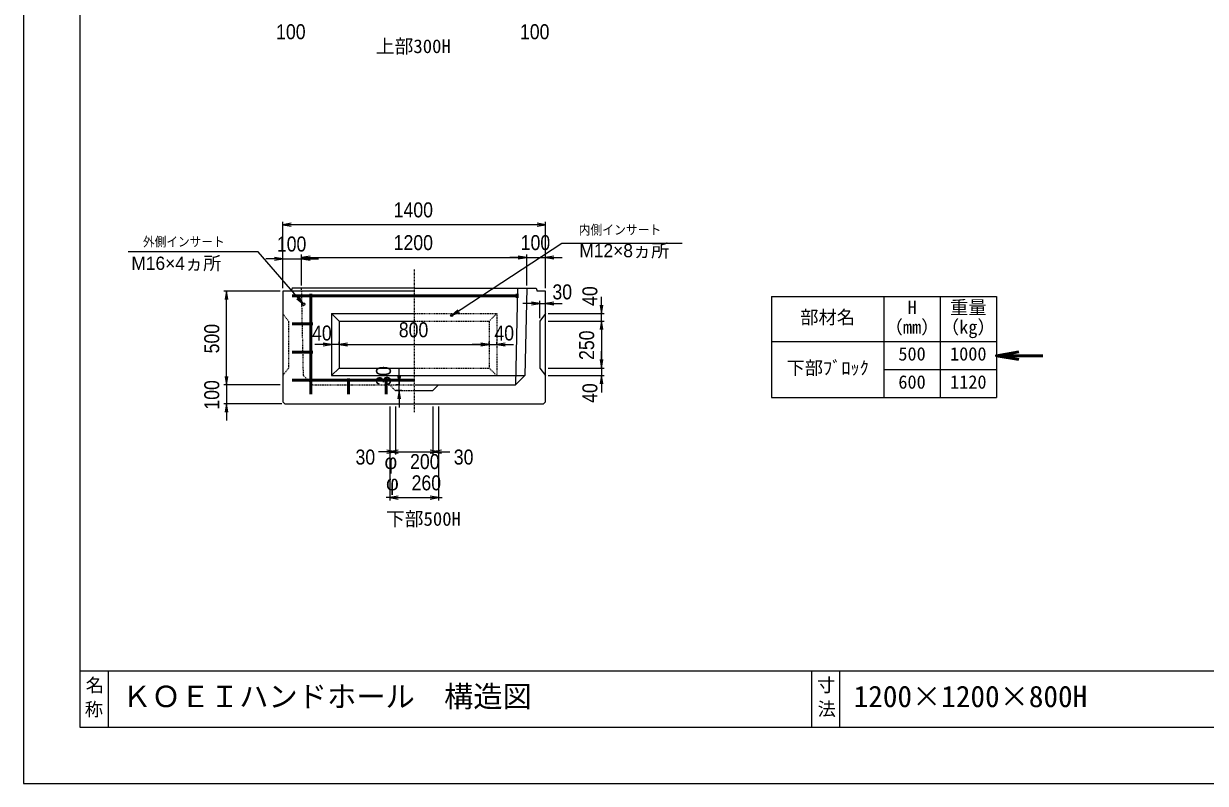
# Model space of a CAD drawing. Units: millimetres, scale not verified. Extents: x -210 to 210, y -148 to 148.
# Drawn here: x -210 to 0, y -148.5 to -13.5 of the extents above; entities that cross this region are included whole.
import ezdxf
from ezdxf.enums import TextEntityAlignment as Align

# ---------------------------------------------------------------- set-up
doc = ezdxf.new("R2010")
doc.units = ezdxf.units.MM
doc.linetypes.add('USER1', pattern=[12.95, 6.35, -3.175, 0.25, -3.175])
doc.linetypes.add('USER2', pattern=[4.7625, 3.175, -1.5875])
doc.layers.add('0-0', color=7, linetype='Continuous')
for name, color, linetype, lineweight in [('0-1_0', 5, 'Continuous', 25), ('0-2_dims', 2, 'Continuous', 13), ('0-4_pen2実線', 3, 'Continuous', 13), ('0-5_pen3実線', 7, 'Continuous', 18), ('0-6_pen4実線', 6, 'Continuous', 25), ('0-7_pen1一点', 4, 'USER1', 13), ('0-8_pen2破線', 3, 'USER2', 13), ('0-9_鉄筋１', 7, 'Continuous', 50), ('0-A_鉄筋２', 7, 'Continuous', 50), ('0-B_draw', 7, 'Continuous', 13)]:
    doc.layers.add(name, color=color, linetype=linetype, lineweight=lineweight)
doc.styles.add('ＭＳ ゴシック', font='')
doc.styles.add('ＭＳ Ｐゴシック', font='')
doc.styles.get('ＭＳ ゴシック').set_extended_font_data('MS Gothic')
doc.styles.get('ＭＳ Ｐゴシック').set_extended_font_data('MS PGothic')

# ---------------------------------------------------------------- blocks, each defined once
blk = doc.blocks.new('部分図 1')
at = {"layer": '0-1_0'}
blk.add_lwpolyline([(0, 0), (12600, 0), (12600, 8910), (0, 8910)], close=True, dxfattribs=at)
at = {"layer": '0-2_dims'}
for p, q in [((1381.85, 2639.15), (1381.85, 2993.36)), ((2781.85, 2978.36), (1381.85, 2978.36)), ((2781.85, 2639.15), (2781.85, 2993.36)), ((1381.85, 2796.32), (1291.85, 2796.32)), ((1381.85, 2639.15), (1381.85, 2811.32)), ((1381.85, 2796.32), (1481.85, 2796.32)), ((1481.85, 2654.15), (1481.85, 2818.82)), ((1481.85, 2654.15), (1481.85, 2811.32)), ((1481.85, 2803.82), (2681.85, 2803.82)), ((1481.85, 2796.32), (1571.85, 2796.32)), ((2681.85, 2803.82), (2591.85, 2803.82)), ((2681.85, 2654.15), (2681.85, 2818.82)), ((2681.85, 2654.15), (2681.85, 2818.82)), ((2681.85, 2803.82), (2781.85, 2803.82)), ((2781.85, 2639.15), (2781.85, 2818.82)), ((2781.85, 2803.82), (2871.85, 2803.82)), ((1366.85, 2624.15), (1066.91, 2624.15)), ((1081.91, 2124.15), (1081.91, 2624.15)), ((3080.59, 2504.15), (3080.59, 2594.15)), ((2751.85, 2558.27), (2661.85, 2558.27)), ((2751.85, 2479.15), (2751.85, 2573.27)), ((2751.85, 2558.27), (2781.85, 2558.27)), ((2781.85, 2519.15), (2781.85, 2573.27)), ((2781.85, 2558.27), (2871.85, 2558.27)), ((2796.85, 2504.15), (3095.59, 2504.15)), ((2796.85, 2464.15), (3095.59, 2464.15)), ((2796.85, 2464.15), (3095.59, 2464.15)), ((3080.59, 2464.15), (3080.59, 2504.15)), ((3080.59, 2464.15), (3080.59, 2374.15)), ((3080.59, 2464.15), (3080.59, 2214.15)), ((1641.85, 2339.15), (1551.85, 2339.15)), ((1641.85, 2339.15), (1641.85, 2324.15)), ((1681.85, 2339.15), (1641.85, 2339.15)), ((1681.85, 2339.15), (1681.85, 2354.15)), ((1681.85, 2339.15), (2481.85, 2339.15)), ((1681.85, 2339.15), (1681.85, 2324.15)), ((1681.85, 2339.15), (1771.85, 2339.15)), ((2481.85, 2339.15), (2391.85, 2339.15)), ((2481.85, 2339.15), (2481.85, 2354.15)), ((2481.85, 2339.15), (2481.85, 2354.15)), ((2481.85, 2339.15), (2521.85, 2339.15)), ((2521.85, 2339.15), (2521.85, 2354.15)), ((2521.85, 2339.15), (2611.85, 2339.15)), ((3080.59, 2214.15), (3080.59, 2304.15)), ((1081.91, 2124.15), (1081.91, 2214.15)), ((2001.85, 2124.15), (2001.85, 2214.15)), ((2796.85, 2214.15), (3095.59, 2214.15)), ((2796.85, 2214.15), (3095.59, 2214.15)), ((3080.59, 2214.15), (3080.59, 2174.15)), ((2796.85, 2174.15), (3095.59, 2174.15)), ((3080.59, 2174.15), (3080.59, 2084.15)), ((1366.85, 2124.15), (1066.91, 2124.15)), ((1366.85, 2124.15), (1066.91, 2124.15)), ((1081.91, 2124.15), (1081.91, 2024.15)), ((2001.85, 2124.15), (1986.85, 2124.15)), ((2016.85, 2094.15), (1986.85, 2094.15)), ((2001.85, 2094.15), (2001.85, 2124.15)), ((2001.85, 2094.15), (2001.85, 2004.15)), ((1376.85, 2024.15), (1066.91, 2024.15)), ((1081.91, 2024.15), (1081.91, 1934.15)), ((1951.85, 2009.15), (1951.85, 1753.15)), ((1951.85, 2009.15), (1951.85, 1508.15)), ((1981.85, 2009.15), (1981.85, 1753.15)), ((1981.85, 2009.15), (1981.85, 1753.15)), ((2181.85, 2009.15), (2181.85, 1753.15)), ((2181.85, 2009.15), (2181.85, 1753.15)), ((2211.85, 2009.15), (2211.85, 1508.15)), ((2211.85, 2009.15), (2211.85, 1753.15)), ((1981.85, 1768.15), (1891.85, 1768.15)), ((1981.85, 1768.15), (1951.85, 1768.15)), ((1981.85, 1768.15), (2181.85, 1768.15)), ((2181.85, 1768.15), (2271.85, 1768.15)), ((2181.85, 1768.15), (2211.85, 1768.15)), ((1951.85, 1523.15), (1931.85, 1523.15)), ((1951.85, 1523.15), (2211.85, 1523.15)), ((2211.85, 1523.15), (2231.85, 1523.15))]:
    blk.add_line(p, q, dxfattribs=at)
at = {"layer": '0-2_dims', "lineweight": 18}
for p, q in [((2894.39, 2880.11), (3510.86, 2880.11)), ((1178.46, 2833.36), (557, 2833.36))]:
    blk.add_line(p, q, dxfattribs=at)
at = {"layer": '0-2_dims', "lineweight": 50}
blk.add_line((5186.36, 2280.02), (5432.75, 2280.02), dxfattribs=at)
at = {"layer": '0-2_dims'}
for points in [[(1426.85, 2985.86), (1381.85, 2978.36), (1426.85, 2970.86)], [(2736.85, 2970.86), (2781.85, 2978.36), (2736.85, 2985.86)], [(2281.85, 2494.15), (2869.23, 2880.11), (2909.94, 2880.11)], [(1491.85, 2554.15), (1250.23, 2833.36), (1178.46, 2833.36)], [(1336.85, 2788.82), (1381.85, 2796.32), (1336.85, 2803.82)], [(1526.85, 2811.32), (1481.85, 2803.82), (1526.85, 2796.32)], [(1526.85, 2803.82), (1481.85, 2796.32), (1526.85, 2788.82)], [(2636.85, 2796.32), (2681.85, 2803.82), (2636.85, 2811.32)], [(2636.85, 2796.32), (2681.85, 2803.82), (2636.85, 2811.32)], [(2826.85, 2811.32), (2781.85, 2803.82), (2826.85, 2796.32)], [(1089.41, 2579.15), (1081.91, 2624.15), (1074.41, 2579.15)], [(1456.73, 2583.27), (1491.85, 2554.15), (1468.07, 2593.09)], [(2315.34, 2525.13), (2281.85, 2494.15), (2323.57, 2512.6)], [(2706.85, 2550.77), (2751.85, 2558.27), (2706.85, 2565.77)], [(2826.85, 2565.77), (2781.85, 2558.27), (2826.85, 2550.77)], [(3073.09, 2549.15), (3080.59, 2504.15), (3088.09, 2549.15)], [(3088.09, 2419.15), (3080.59, 2464.15), (3073.09, 2419.15)], [(3088.09, 2419.15), (3080.59, 2464.15), (3073.09, 2419.15)], [(1596.85, 2331.65), (1641.85, 2339.15), (1596.85, 2346.65)], [(1726.85, 2346.65), (1681.85, 2339.15), (1726.85, 2331.65)], [(1726.85, 2346.65), (1681.85, 2339.15), (1726.85, 2331.65)], [(2436.85, 2331.65), (2481.85, 2339.15), (2436.85, 2346.65)], [(2436.85, 2331.65), (2481.85, 2339.15), (2436.85, 2346.65)], [(2566.85, 2346.65), (2521.85, 2339.15), (2566.85, 2331.65)], [(3073.09, 2259.15), (3080.59, 2214.15), (3088.09, 2259.15)], [(3073.09, 2259.15), (3080.59, 2214.15), (3088.09, 2259.15)], [(1074.41, 2169.15), (1081.91, 2124.15), (1089.41, 2169.15)], [(1074.41, 2169.15), (1081.91, 2124.15), (1089.41, 2169.15)], [(1994.35, 2169.15), (2001.85, 2124.15), (2009.35, 2169.15)], [(3088.09, 2129.15), (3080.59, 2174.15), (3073.09, 2129.15)], [(2009.35, 2049.15), (2001.85, 2094.15), (1994.35, 2049.15)], [(1089.41, 1979.15), (1081.91, 2024.15), (1074.41, 1979.15)], [(1936.85, 1760.65), (1981.85, 1768.15), (1936.85, 1775.65)], [(1936.85, 1760.65), (1981.85, 1768.15), (1936.85, 1775.65)], [(1996.85, 1775.65), (1951.85, 1768.15), (1996.85, 1760.65)], [(2166.85, 1760.65), (2211.85, 1768.15), (2166.85, 1775.65)], [(2226.85, 1775.65), (2181.85, 1768.15), (2226.85, 1760.65)], [(2226.85, 1775.65), (2181.85, 1768.15), (2226.85, 1760.65)], [(1996.85, 1530.65), (1951.85, 1523.15), (1996.85, 1515.65)], [(2166.85, 1515.65), (2211.85, 1523.15), (2166.85, 1530.65)]]:
    blk.add_lwpolyline(points, dxfattribs=at)
at = {"layer": '0-2_dims', "lineweight": 50}
blk.add_lwpolyline([(5306.36, 2300.02), (5186.36, 2280.02), (5306.36, 2260.02)], dxfattribs=at)
at = {"layer": '0-4_pen2実線'}
for centre, radius in [((1491.85, 2554.15), 8), ((2281.85, 2494.15), 6)]:
    blk.add_circle(centre, radius, dxfattribs=at)
at = {"layer": '0-5_pen3実線'}
for p, q in [((1381.85, 2624.15), (1381.85, 2034.15)), ((2081.85, 2624.15), (1381.85, 2624.15)), ((1431.85, 2639.15), (1426.85, 2624.15)), ((2081.85, 2639.15), (2731.85, 2639.15)), ((2632.92, 2639.15), (2621.85, 2124.15)), ((2681.85, 2639.15), (2671.85, 2174.15)), ((2731.85, 2639.15), (2736.85, 2624.15)), ((2731.85, 2639.15), (2736.85, 2624.15)), ((2781.85, 2624.15), (2736.85, 2624.15)), ((2781.85, 2624.15), (2736.85, 2624.15)), ((2781.85, 2034.15), (2781.85, 2624.15)), ((4586.36, 2596.4), (4586.36, 2056.4)), ((4886.36, 2596.4), (4886.36, 2056.4)), ((2781.85, 2504.15), (2751.85, 2464.15)), ((2751.85, 2464.15), (2751.85, 2214.15)), ((3986.36, 2356.4), (5186.36, 2356.4)), ((2751.85, 2214.15), (2781.85, 2174.15)), ((4586.36, 2206.4), (5186.36, 2206.4)), ((2081.85, 2124.15), (2621.85, 2124.15)), ((2081.85, 2124.15), (2621.85, 2124.15)), ((2081.85, 2094.15), (2181.85, 2094.15)), ((2081.85, 2094.15), (2181.85, 2094.15)), ((2181.85, 2094.15), (2211.85, 2124.15)), ((1381.85, 2034.15), (1391.85, 2024.15)), ((1391.85, 2024.15), (2771.85, 2024.15)), ((2781.85, 2034.15), (2771.85, 2024.15)), ((450, 600), (450, 300)), ((4350, 600), (4350, 300))]:
    blk.add_line(p, q, dxfattribs=at)
for points in [[(2081.85, 2639.15), (1431.85, 2639.15), (1426.85, 2624.15)], [(1641.85, 2174.15), (2671.85, 2174.15), (2621.85, 2124.15)]]:
    blk.add_lwpolyline(points, dxfattribs=at)
at = {"layer": '0-6_pen4実線'}
for p, q in [((3986.36, 2596.4), (5186.36, 2596.4)), ((3986.36, 2596.4), (3986.36, 2056.4)), ((5186.36, 2596.4), (5186.36, 2056.4)), ((3986.36, 2056.4), (5186.36, 2056.4)), ((300, 600), (12300, 600)), ((4200, 600), (4200, 300))]:
    blk.add_line(p, q, dxfattribs=at)
blk.add_lwpolyline([(300, 300), (12300, 300), (12300, 8610), (300, 8610)], close=True, dxfattribs=at)
at = {"layer": '0-7_pen1一点'}
blk.add_line((2081.85, 2739.15), (2081.85, 1978.74), dxfattribs=at)
at = {"layer": '0-8_pen2破線'}
for p, q in [((1491.85, 2174.15), (1481.85, 2639.15)), ((2081.85, 2464.15), (2481.85, 2464.15)), ((2521.85, 2504.15), (2481.85, 2464.15)), ((2481.85, 2464.15), (2481.85, 2214.15)), ((2081.85, 2214.15), (2481.85, 2214.15)), ((2481.85, 2214.15), (2521.85, 2174.15)), ((1541.85, 2124.15), (1491.85, 2174.15)), ((1541.85, 2124.15), (2081.85, 2124.15)), ((1981.85, 2094.15), (1951.85, 2124.15)), ((1981.85, 2094.15), (2081.85, 2094.15))]:
    blk.add_line(p, q, dxfattribs=at)
for points in [[(1381.85, 2504.15), (1411.85, 2464.15), (1411.85, 2214.15), (1381.85, 2174.15)], [(2081.85, 2504.15), (2521.85, 2504.15), (2521.85, 2174.15)]]:
    blk.add_lwpolyline(points, dxfattribs=at)
at = {"layer": '0-9_鉄筋１'}
for p, q in [((1531.85, 2609.15), (1531.85, 2114.15)), ((1531.85, 2599.15), (2631.85, 2599.15)), ((2631.85, 2609.15), (2631.85, 2589.15)), ((1531.85, 2449.15), (1541.85, 2449.15)), ((1531.85, 2299.15), (1541.85, 2299.15)), ((1531.85, 2149.15), (2081.85, 2149.15)), ((1731.85, 2159.15), (1731.85, 2114.15)), ((1931.85, 2159.15), (1931.85, 2114.15)), ((2621.85, 2149.15), (2622.39, 2149.15))]:
    blk.add_line(p, q, dxfattribs=at)
at = {"layer": '0-A_鉄筋２'}
for p, q in [((1431.85, 2599.15), (1541.85, 2599.15)), ((2632.06, 2599.15), (2631.85, 2599.15)), ((1431.85, 2449.15), (1541.85, 2449.15)), ((1431.85, 2299.15), (1541.85, 2299.15)), ((1431.85, 2149.15), (1541.85, 2149.15)), ((2622.39, 2149.15), (2621.85, 2149.15)), ((1531.85, 2114.15), (1531.85, 2074.15)), ((1731.85, 2114.15), (1731.85, 2074.15)), ((1931.85, 2114.15), (1931.85, 2074.15))]:
    blk.add_line(p, q, dxfattribs=at)
at = {"layer": '0-B_draw'}
for p, q in [((1641.85, 2504.15), (1681.85, 2464.15)), ((1641.85, 2504.15), (1641.85, 2174.15)), ((1641.85, 2504.15), (2081.85, 2504.15)), ((1681.85, 2464.15), (1681.85, 2214.15)), ((1681.85, 2464.15), (2081.85, 2464.15)), ((1681.85, 2214.15), (1641.85, 2174.15)), ((1681.85, 2214.15), (2081.85, 2214.15))]:
    blk.add_line(p, q, dxfattribs=at)
at = {"layer": '0-2_dims', "color": 7, "style": 'ＭＳ Ｐゴシック', "width": 0.9}
for s, height, p in [('100', 79.98, (1346.03, 3943.06)), ('100', 79.98, (2646.03, 3943.06)), ('1400', 79.98, (1972.76, 2993.36)), ('内側インサート', 51.2, (2959.23, 2910.36)), ('外側インサート', 50.68, (636.22, 2847.15)), ('100', 79.98, (1350.03, 2811.32)), ('1200', 79.98, (1972.76, 2818.82)), ('100', 79.98, (2650.03, 2818.82)), ('30', 79.98, (2819.09, 2556.22)), ('800', 79.98, (2000.03, 2354.15)), ('40', 79.98, (1537.69, 2336.82)), ('40', 79.98, (2509.69, 2336.82)), ('30', 79.98, (1769.3, 1675.61)), ('30', 79.98, (2293.3, 1675.61)), ('200', 79.98, (2060.21, 1651.61)), ('260', 79.98, (2068.21, 1538.15))]:
    blk.add_text(s, height=height, dxfattribs=at).set_placement(p, align=Align.BOTTOM_LEFT)
at = {"layer": '0-2_dims', "color": 7, "style": 'ＭＳ Ｐゴシック'}
for s, height, p in [('M12×8ヵ所', 70.81, (2962.66, 2783.52)), ('M16×4ヵ所', 70.81, (574.27, 2716.07)), ('φ', 79.98, (1923.85, 1651.61)), ('φ', 79.98, (1931.85, 1538.15))]:
    blk.add_text(s, height=height, dxfattribs=at).set_placement(p, align=Align.BOTTOM_LEFT)
at = {"layer": '0-2_dims', "color": 7, "style": 'ＭＳ Ｐゴシック', "width": 0.9}
for s, p in [('40', (3082.64, 2545.32)), ('500', (1066.91, 2292.33)), ('250', (3065.59, 2257.33)), ('30', (1982.39, 2119.61)), ('100', (1066.91, 1992.33)), ('40', (3082.64, 2028.28))]:
    blk.add_text(s, height=79.98, rotation=90, dxfattribs=at).set_placement(p, align=Align.BOTTOM_LEFT)
at = {"layer": '0-5_pen3実線', "style": 'ＭＳ ゴシック'}
for s, height, p in [('上部300H', 73.31, (1877.85, 3871.15)), ('部材名', 71.47, (4140.13, 2427.66)), ('H', 71.47, (4711.99, 2480.16)), ('重量', 71.47, (4938.88, 2480.16)), ('（mm）', 71.49, (4590.09, 2375.15)), ('（kg）', 71.49, (4890.09, 2375.15)), ('500', 71.47, (4663.25, 2232.66)), ('1000', 71.47, (4938.87, 2232.66)), ('下部ﾌﾞﾛｯｸ', 71.48, (4067, 2157.66)), ('600', 71.48, (4663.24, 2082.66)), ('1120', 71.47, (4938.87, 2082.66)), ('下部500H', 73.31, (1931.85, 1351.2)), ('名', 71.47, (330.86, 466.05)), ('寸', 71.38, (4229.1, 466.63)), ('ＫＯＥＩハンドホール\u3000構造図', 114.4, (525, 372)), ('1200×1200×800H', 114.4, (4425, 372.01)), ('法', 71.44, (4232.55, 339.37)), ('称', 71.43, (325.72, 337.31))]:
    blk.add_text(s, height=height, dxfattribs=at).set_placement(p, align=Align.BOTTOM_LEFT)

msp = doc.modelspace()

# ---------------------------------------------------------------- block references
at = {"layer": '0-0', "xscale": 0.03333333, "yscale": 0.03333333}
msp.add_blockref('部分図 1', (-210, -148.5), dxfattribs=at)

doc.saveas('drawing.dxf')
